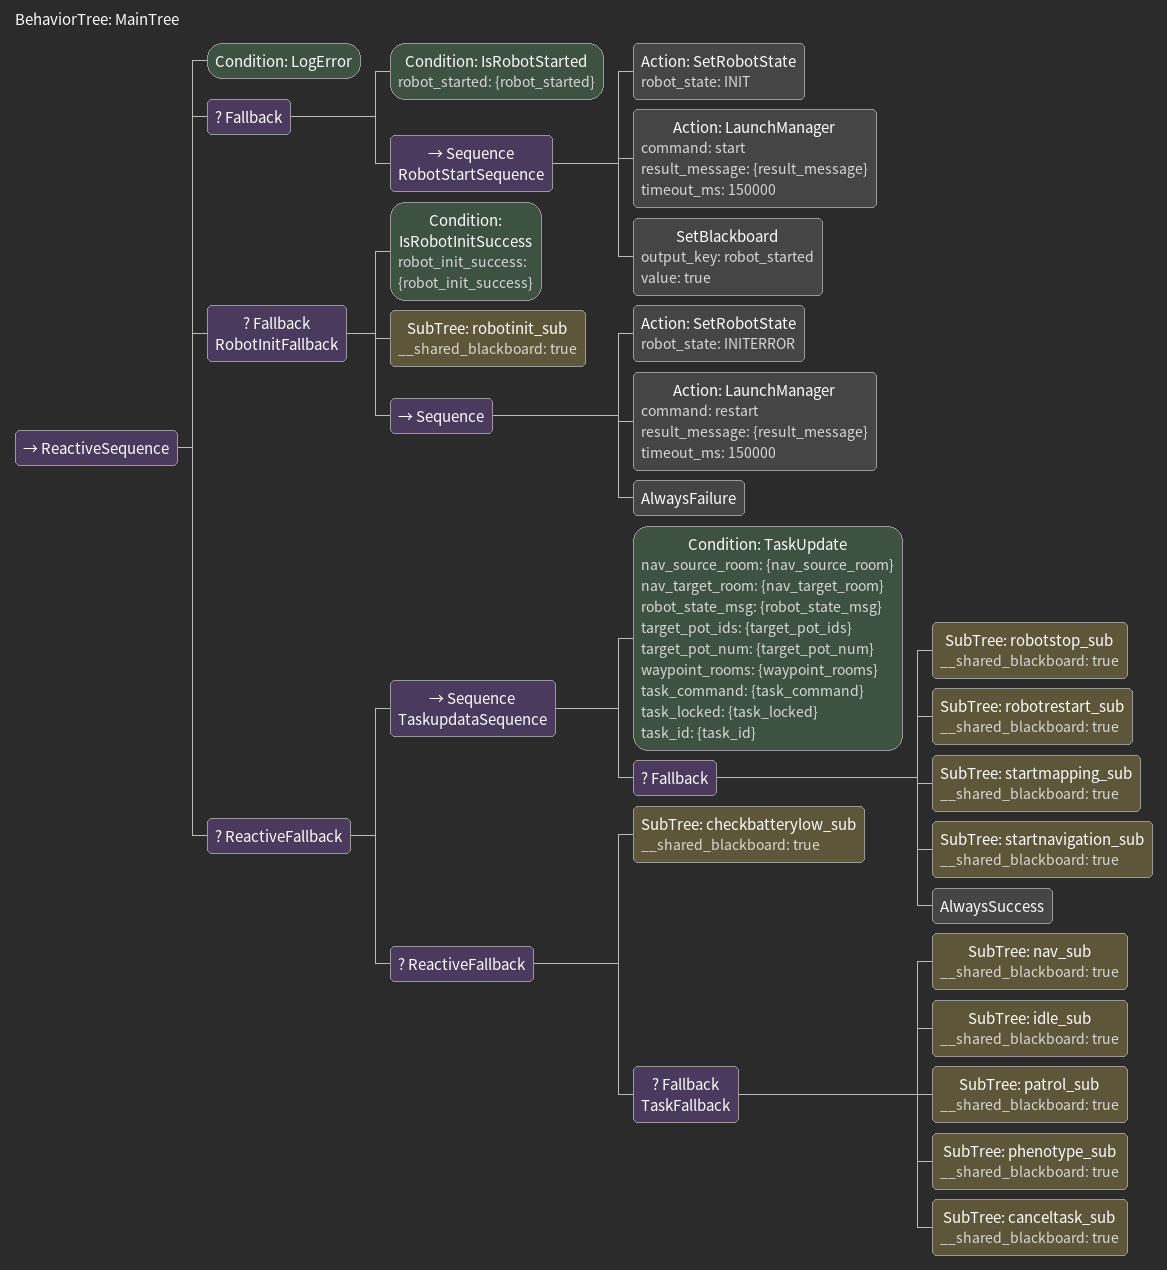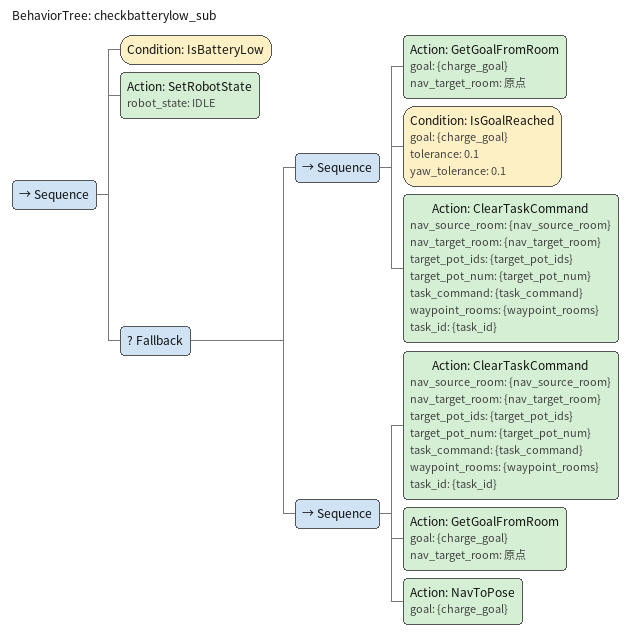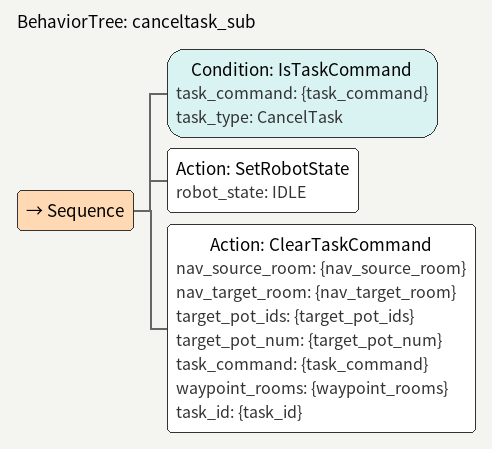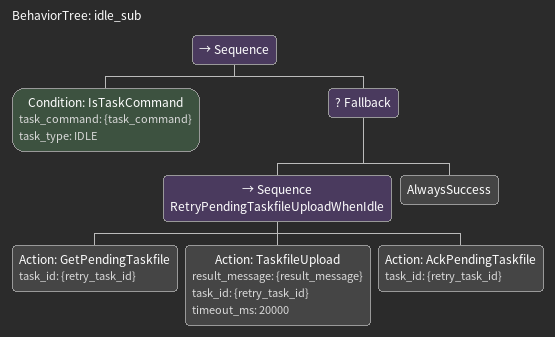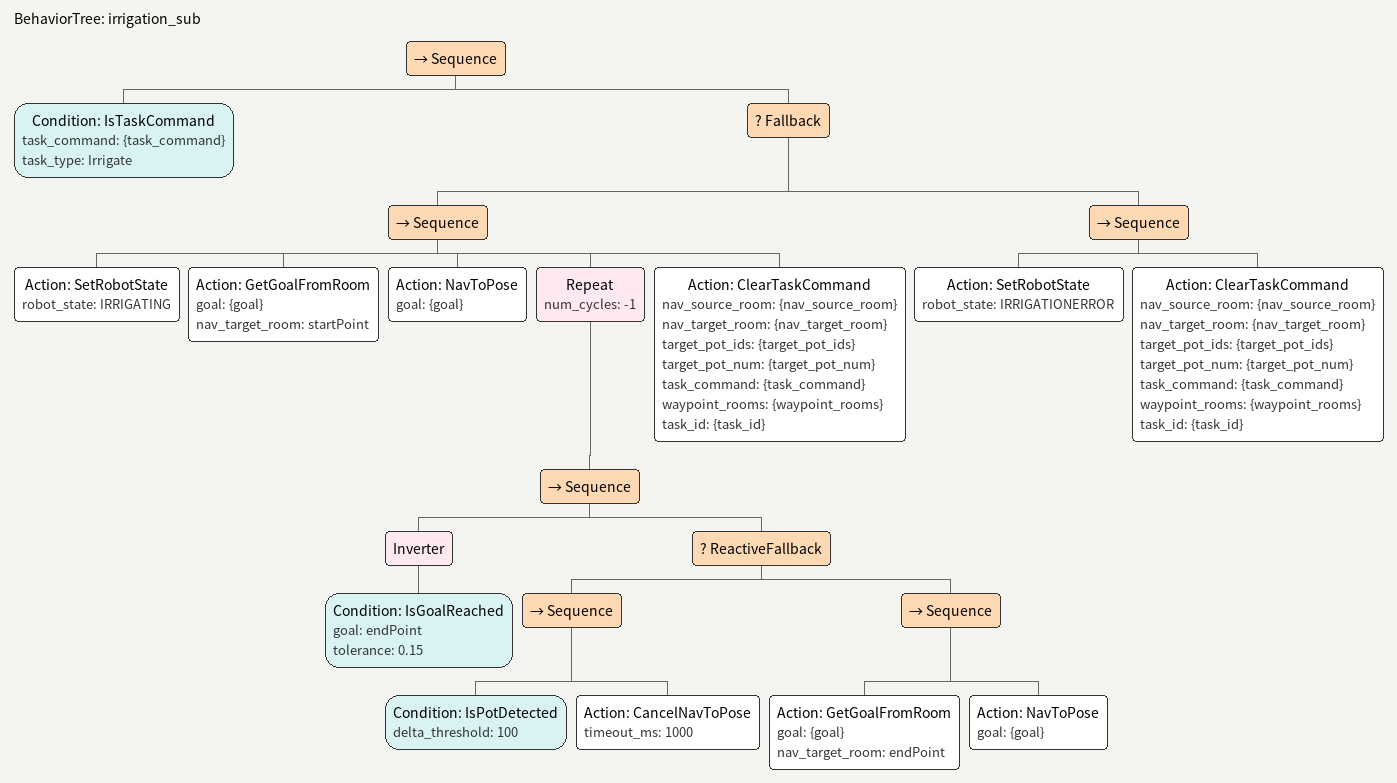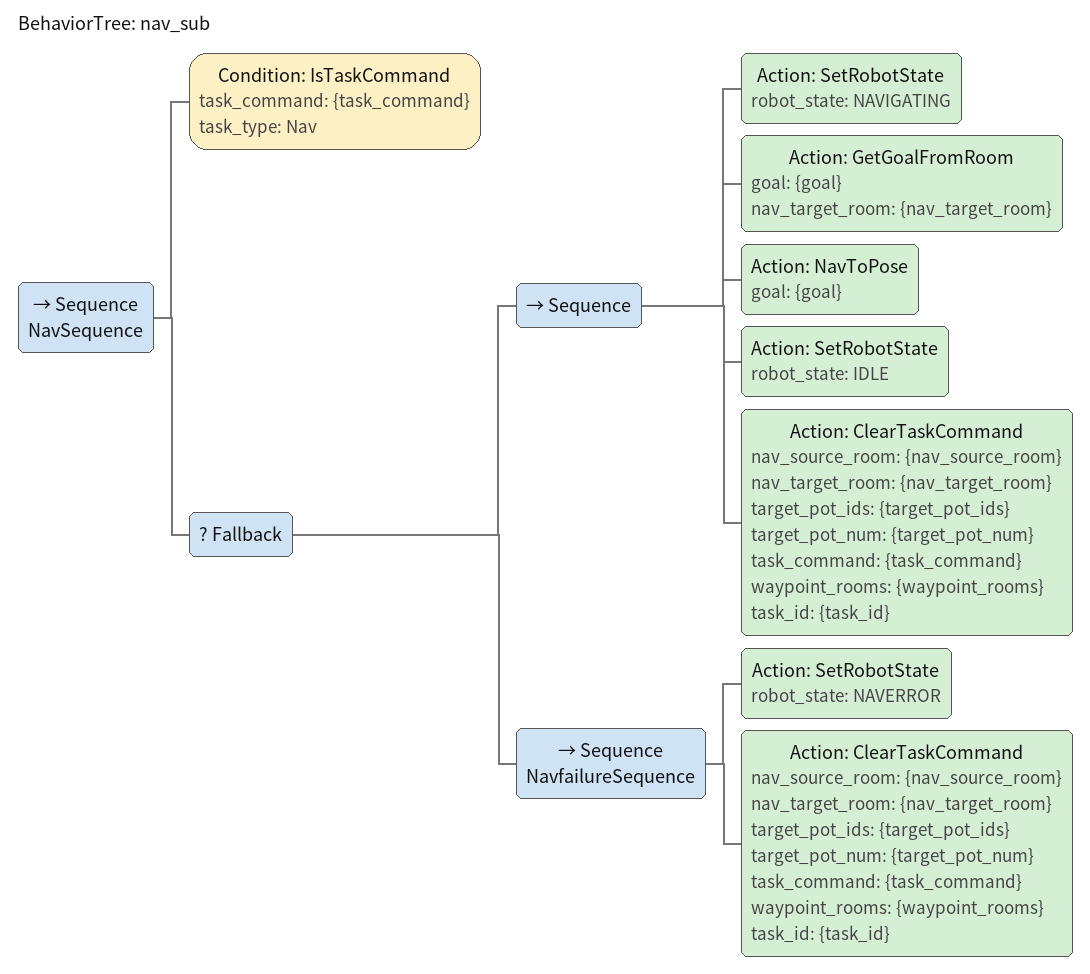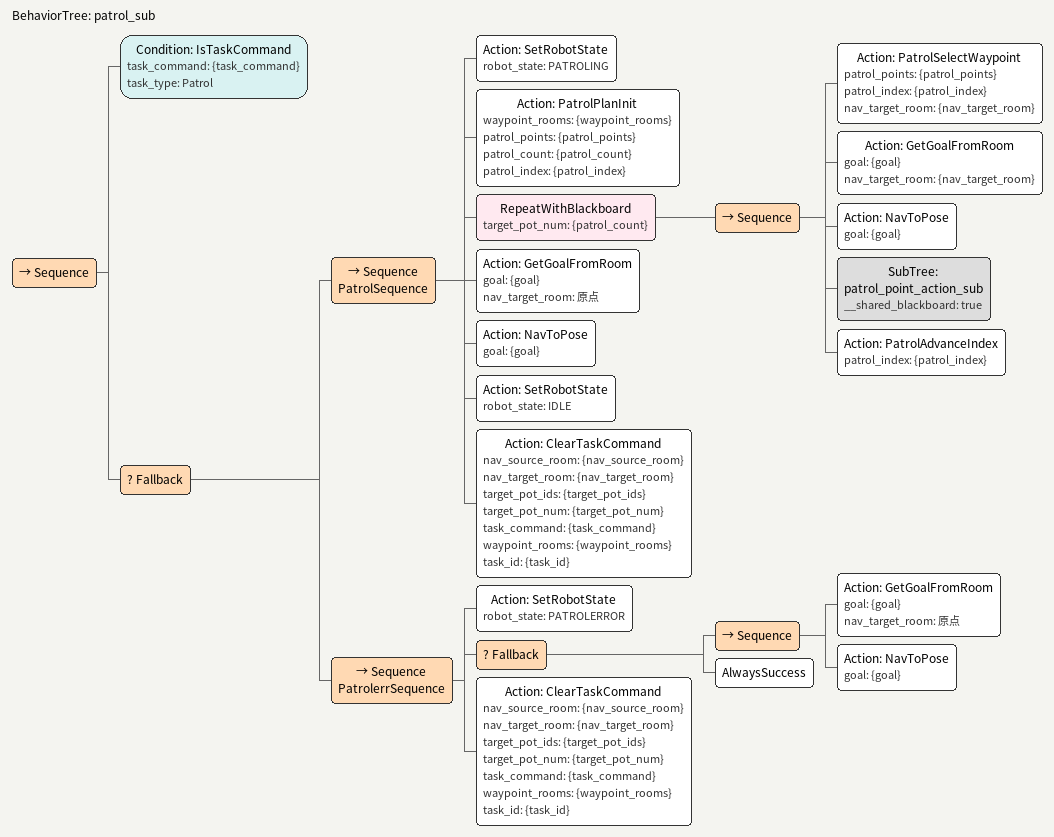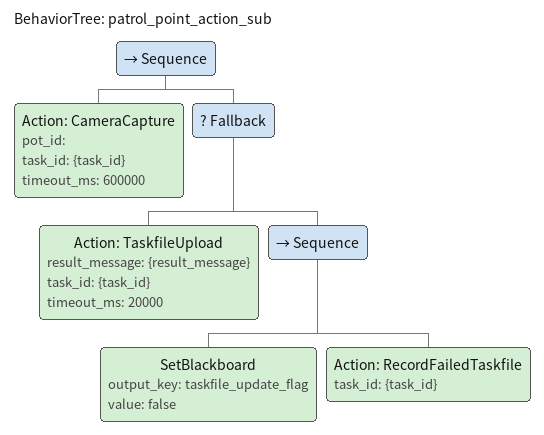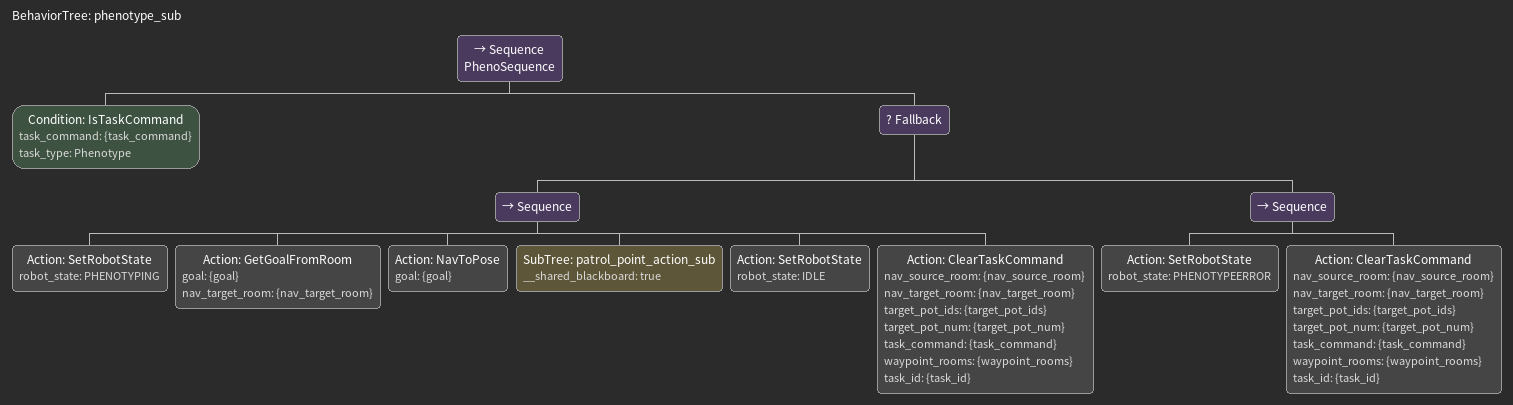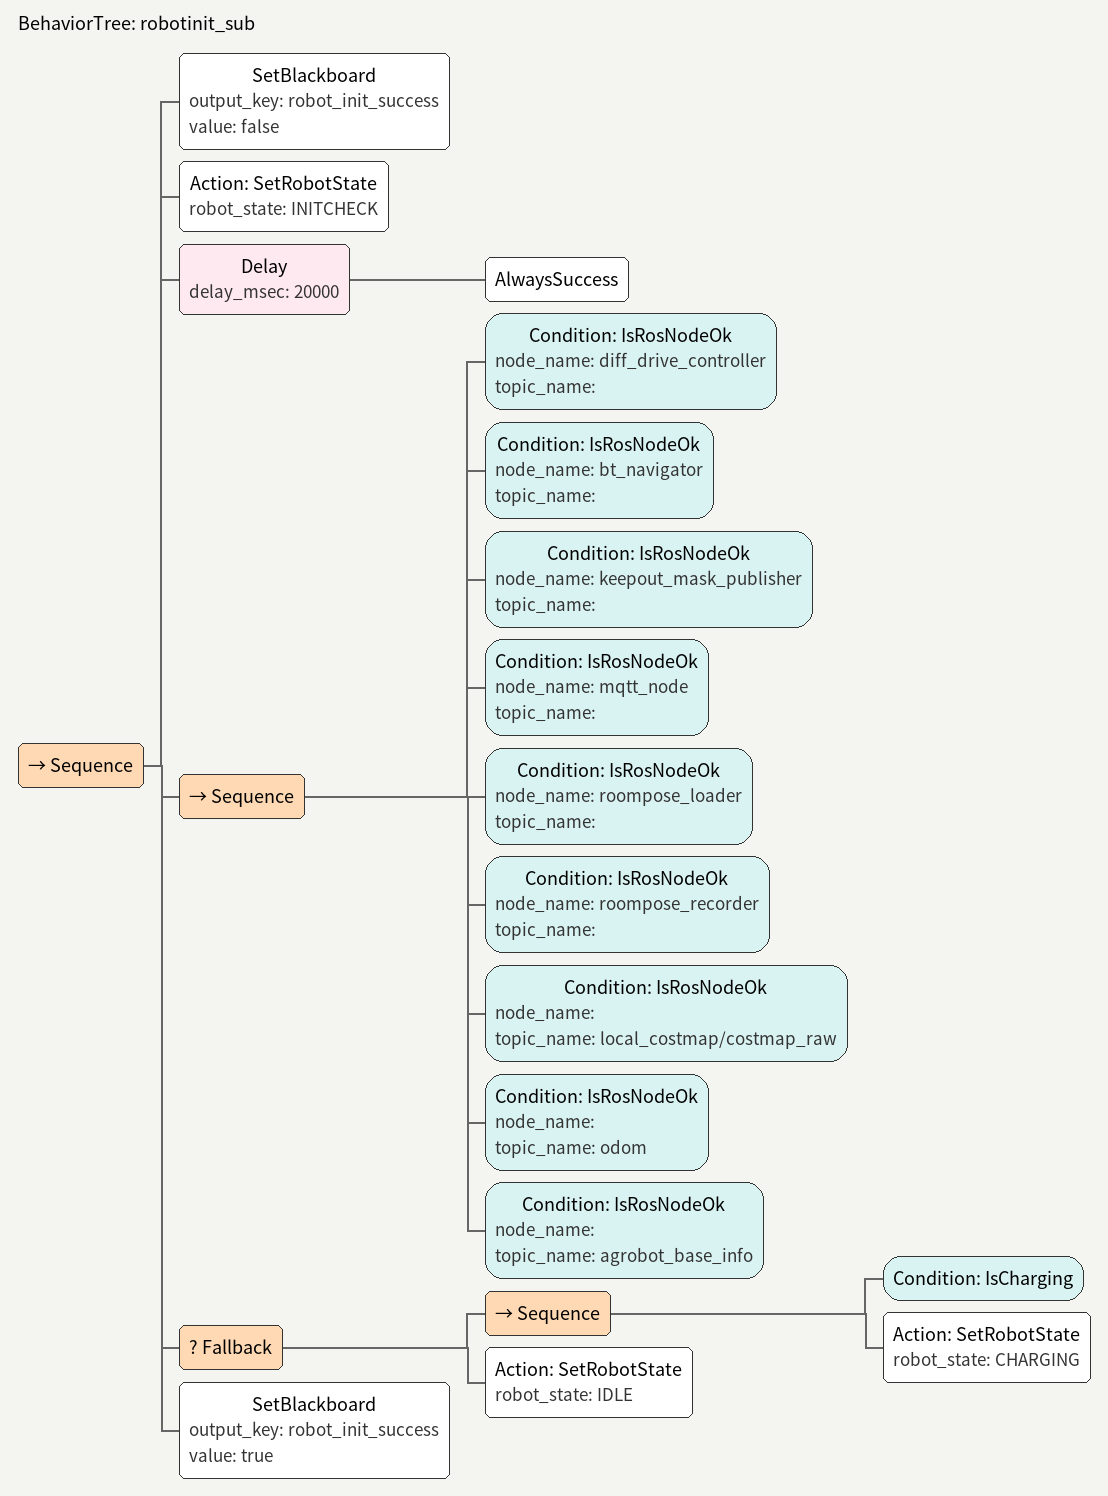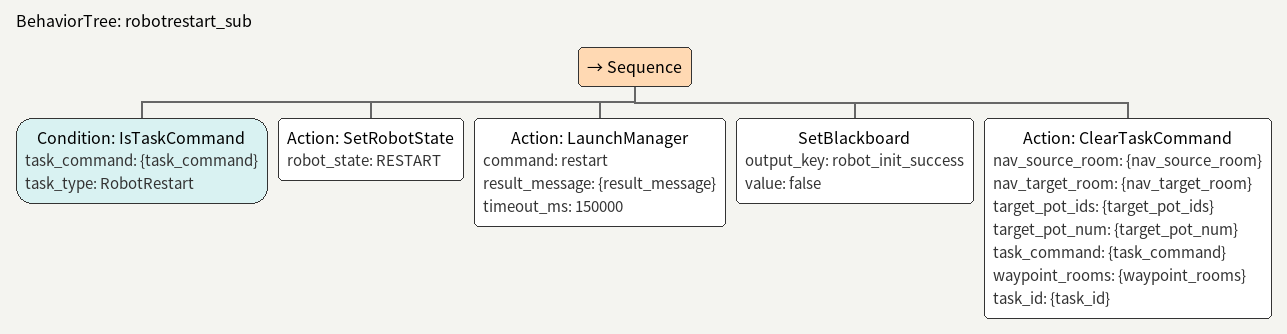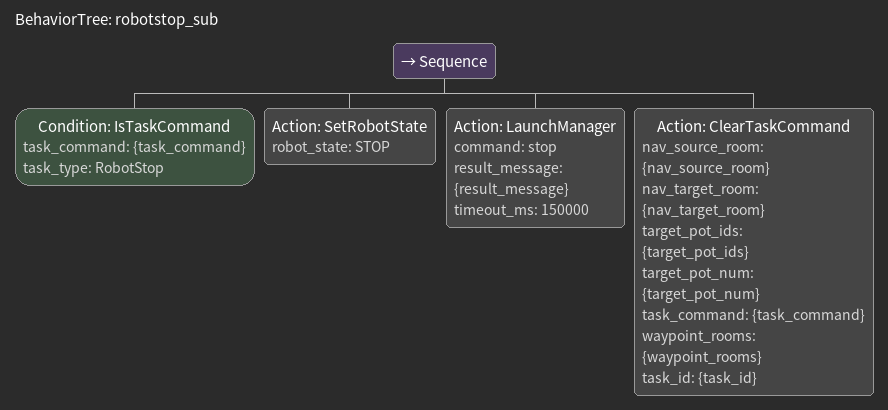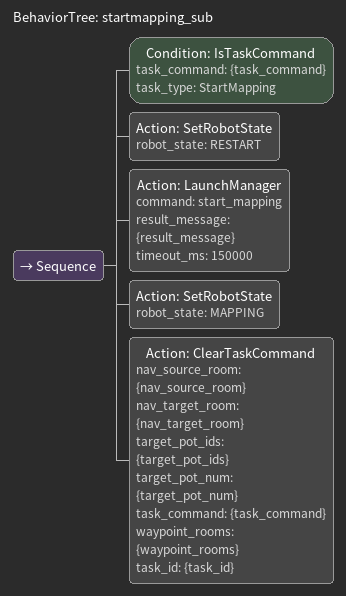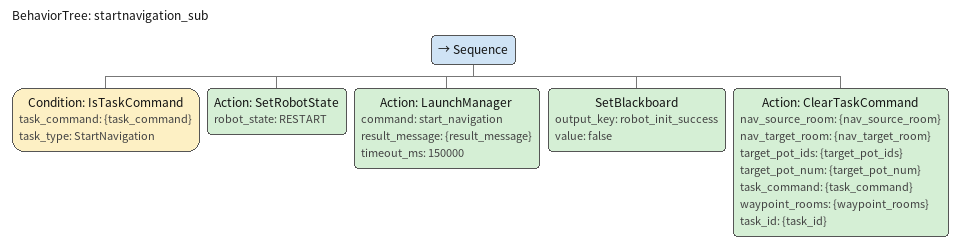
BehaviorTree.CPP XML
<?xml version="1.0"?>
<root main_tree_to_execute="MainTree">
    <BehaviorTree ID="MainTree">
        <ReactiveSequence>
            <Condition ID="LogError"/>
            <Fallback>
                <Condition ID="IsRobotStarted" robot_started="{robot_started}"/>
                <Sequence name="RobotStartSequence">
                    <Action ID="SetRobotState" robot_state="INIT"/>
                    <Action ID="LaunchManager" command="start" result_message="{result_message}" timeout_ms="150000"/>
                    <SetBlackboard output_key="robot_started" value="true"/>
                </Sequence>
            </Fallback>
            <Fallback name="RobotInitFallback">
                <Condition ID="IsRobotInitSuccess" robot_init_success="{robot_init_success}"/>
                <SubTree ID="robotinit_sub" __shared_blackboard="true"/>
                <Sequence>
                    <Action ID="SetRobotState" robot_state="INITERROR"/>
                    <Action ID="LaunchManager" command="restart" result_message="{result_message}" timeout_ms="150000"/>
                    <AlwaysFailure/>
                </Sequence>
            </Fallback>
            <ReactiveFallback>
                <Sequence name="TaskupdataSequence">
                    <Condition ID="TaskUpdate" nav_source_room="{nav_source_room}" nav_target_room="{nav_target_room}" robot_state_msg="{robot_state_msg}" target_pot_ids="{target_pot_ids}" target_pot_num="{target_pot_num}" waypoint_rooms="{waypoint_rooms}" task_command="{task_command}" task_locked="{task_locked}" task_id="{task_id}"/>
                    <Fallback>
                        <SubTree ID="robotstop_sub" __shared_blackboard="true"/>
                        <SubTree ID="robotrestart_sub" __shared_blackboard="true"/>
                        <SubTree ID="startmapping_sub" __shared_blackboard="true"/>
                        <SubTree ID="startnavigation_sub" __shared_blackboard="true"/>
                        <AlwaysSuccess/>
                    </Fallback>
                </Sequence>
                <ReactiveFallback>
                    <SubTree ID="checkbatterylow_sub" __shared_blackboard="true"/>
                    <Fallback name="TaskFallback">
                        <SubTree ID="nav_sub" __shared_blackboard="true"/>
                        <SubTree ID="idle_sub" __shared_blackboard="true"/>
                        <SubTree ID="patrol_sub" __shared_blackboard="true"/>
                        <SubTree ID="phenotype_sub" __shared_blackboard="true"/>
                        <SubTree ID="canceltask_sub" __shared_blackboard="true"/>
                    </Fallback>
                </ReactiveFallback>
            </ReactiveFallback>
        </ReactiveSequence>
    </BehaviorTree>
    <BehaviorTree ID="checkbatterylow_sub">
        <Sequence>
            <Condition ID="IsBatteryLow"/>
            <Action ID="SetRobotState" robot_state="IDLE"/>
            <Fallback>
                <Sequence>
                    <Action ID="GetGoalFromRoom" goal="{charge_goal}" nav_target_room="原点"/>
                    <Condition ID="IsGoalReached" goal="{charge_goal}" tolerance="0.1" yaw_tolerance="0.1"/>
                    <Action ID="ClearTaskCommand" nav_source_room="{nav_source_room}" nav_target_room="{nav_target_room}" target_pot_ids="{target_pot_ids}" target_pot_num="{target_pot_num}" task_command="{task_command}" waypoint_rooms="{waypoint_rooms}" task_id="{task_id}"/>
                </Sequence>
                <Sequence>
                    <Action ID="ClearTaskCommand" nav_source_room="{nav_source_room}" nav_target_room="{nav_target_room}" target_pot_ids="{target_pot_ids}" target_pot_num="{target_pot_num}" task_command="{task_command}" waypoint_rooms="{waypoint_rooms}" task_id="{task_id}"/>
                    <Action ID="GetGoalFromRoom" goal="{charge_goal}" nav_target_room="原点"/>
                    <Action ID="NavToPose" goal="{charge_goal}"/>
                </Sequence>
            </Fallback>
        </Sequence>
    </BehaviorTree>
    <BehaviorTree ID="canceltask_sub">
        <Sequence>
            <Condition ID="IsTaskCommand" task_command="{task_command}" task_type="CancelTask"/>
            <Action ID="SetRobotState" robot_state="IDLE"/>
            <Action ID="ClearTaskCommand" nav_source_room="{nav_source_room}" nav_target_room="{nav_target_room}" target_pot_ids="{target_pot_ids}" target_pot_num="{target_pot_num}" task_command="{task_command}" waypoint_rooms="{waypoint_rooms}" task_id="{task_id}"/>
        </Sequence>
    </BehaviorTree>
    <BehaviorTree ID="idle_sub">
        <Sequence>
            <Condition ID="IsTaskCommand" task_command="{task_command}" task_type="IDLE"/>
            <Fallback>
                <Sequence name="RetryPendingTaskfileUploadWhenIdle">
                    <Action ID="GetPendingTaskfile" task_id="{retry_task_id}"/>
                    <Action ID="TaskfileUpload" result_message="{result_message}" task_id="{retry_task_id}" timeout_ms="20000"/>
                    <Action ID="AckPendingTaskfile" task_id="{retry_task_id}"/>
                </Sequence>
                <AlwaysSuccess/>
            </Fallback>
        </Sequence>
    </BehaviorTree>
    <BehaviorTree ID="irrigation_sub">
        <Sequence>
            <Condition ID="IsTaskCommand" task_command="{task_command}" task_type="Irrigate"/>
            <Fallback>
                <Sequence>
                    <Action ID="SetRobotState" robot_state="IRRIGATING"/>
                    <Action ID="GetGoalFromRoom" goal="{goal}" nav_target_room="startPoint"/>
                    <Action ID="NavToPose" goal="{goal}"/>
                    <Repeat num_cycles="-1">
                        <Sequence>
                            <Inverter>
                                <Condition ID="IsGoalReached" goal="endPoint" tolerance="0.15"/>
                            </Inverter>
                            <ReactiveFallback>
                                <Sequence>
                                    <Condition ID="IsPotDetected" delta_threshold="100"/>
                                    <Action ID="CancelNavToPose" timeout_ms="1000"/>
                                </Sequence>
                                <Sequence>
                                    <Action ID="GetGoalFromRoom" goal="{goal}" nav_target_room="endPoint"/>
                                    <Action ID="NavToPose" goal="{goal}"/>
                                </Sequence>
                            </ReactiveFallback>
                        </Sequence>
                    </Repeat>
                    <Action ID="ClearTaskCommand" nav_source_room="{nav_source_room}" nav_target_room="{nav_target_room}" target_pot_ids="{target_pot_ids}" target_pot_num="{target_pot_num}" task_command="{task_command}" waypoint_rooms="{waypoint_rooms}" task_id="{task_id}"/>
                </Sequence>
                <Sequence>
                    <Action ID="SetRobotState" robot_state="IRRIGATIONERROR"/>
                    <Action ID="ClearTaskCommand" nav_source_room="{nav_source_room}" nav_target_room="{nav_target_room}" target_pot_ids="{target_pot_ids}" target_pot_num="{target_pot_num}" task_command="{task_command}" waypoint_rooms="{waypoint_rooms}" task_id="{task_id}"/>
                </Sequence>
            </Fallback>
        </Sequence>
    </BehaviorTree>
    <BehaviorTree ID="nav_sub">
        <Sequence name="NavSequence">
            <Condition ID="IsTaskCommand" task_command="{task_command}" task_type="Nav"/>
            <Fallback>
                <Sequence>
                    <Action ID="SetRobotState" robot_state="NAVIGATING"/>
                    <Action ID="GetGoalFromRoom" goal="{goal}" nav_target_room="{nav_target_room}"/>
                    <Action ID="NavToPose" goal="{goal}"/>
                    <Action ID="SetRobotState" robot_state="IDLE"/>
                    <Action ID="ClearTaskCommand" nav_source_room="{nav_source_room}" nav_target_room="{nav_target_room}" target_pot_ids="{target_pot_ids}" target_pot_num="{target_pot_num}" task_command="{task_command}" waypoint_rooms="{waypoint_rooms}" task_id="{task_id}"/>
                </Sequence>
                <Sequence name="NavfailureSequence">
                    <Action ID="SetRobotState" robot_state="NAVERROR"/>
                    <Action ID="ClearTaskCommand" nav_source_room="{nav_source_room}" nav_target_room="{nav_target_room}" target_pot_ids="{target_pot_ids}" target_pot_num="{target_pot_num}" task_command="{task_command}" waypoint_rooms="{waypoint_rooms}" task_id="{task_id}"/>
                </Sequence>
            </Fallback>
        </Sequence>
    </BehaviorTree>
    <BehaviorTree ID="patrol_sub">
        <Sequence>
            <Condition ID="IsTaskCommand" task_command="{task_command}" task_type="Patrol"/>
            <Fallback>
                <Sequence name="PatrolSequence">
                    <Action ID="SetRobotState" robot_state="PATROLING"/>
                    <Action ID="PatrolPlanInit" waypoint_rooms="{waypoint_rooms}" patrol_points="{patrol_points}" patrol_count="{patrol_count}" patrol_index="{patrol_index}"/>
                    <RepeatWithBlackboard target_pot_num="{patrol_count}">
                        <Sequence>
                            <Action ID="PatrolSelectWaypoint" patrol_points="{patrol_points}" patrol_index="{patrol_index}" nav_target_room="{nav_target_room}"/>
                            <Action ID="GetGoalFromRoom" goal="{goal}" nav_target_room="{nav_target_room}"/>
                            <Action ID="NavToPose" goal="{goal}"/>
                            <SubTree ID="patrol_point_action_sub" __shared_blackboard="true"/>
                            <Action ID="PatrolAdvanceIndex" patrol_index="{patrol_index}"/>
                        </Sequence>
                    </RepeatWithBlackboard>
                    <Action ID="GetGoalFromRoom" goal="{goal}" nav_target_room="原点"/>
                    <Action ID="NavToPose" goal="{goal}"/>
                    <Action ID="SetRobotState" robot_state="IDLE"/>
                    <Action ID="ClearTaskCommand" nav_source_room="{nav_source_room}" nav_target_room="{nav_target_room}" target_pot_ids="{target_pot_ids}" target_pot_num="{target_pot_num}" task_command="{task_command}" waypoint_rooms="{waypoint_rooms}" task_id="{task_id}"/>
                </Sequence>
                <Sequence name="PatrolerrSequence">
                    <Action ID="SetRobotState" robot_state="PATROLERROR"/>
                    <Fallback>
                        <Sequence>
                            <Action ID="GetGoalFromRoom" goal="{goal}" nav_target_room="原点"/>
                            <Action ID="NavToPose" goal="{goal}"/>
                        </Sequence>
                        <AlwaysSuccess/>
                    </Fallback>
                    <Action ID="ClearTaskCommand" nav_source_room="{nav_source_room}" nav_target_room="{nav_target_room}" target_pot_ids="{target_pot_ids}" target_pot_num="{target_pot_num}" task_command="{task_command}" waypoint_rooms="{waypoint_rooms}" task_id="{task_id}"/>
                </Sequence>
            </Fallback>
        </Sequence>
    </BehaviorTree>
    <BehaviorTree ID="patrol_point_action_sub">
        <Sequence>
            <Action ID="CameraCapture" pot_id="" task_id="{task_id}" timeout_ms="600000"/>
            <Fallback>
                <Action ID="TaskfileUpload" result_message="{result_message}" task_id="{task_id}" timeout_ms="20000"/>
                <Sequence>
                    <SetBlackboard output_key="taskfile_update_flag" value="false"/>
                    <Action ID="RecordFailedTaskfile" task_id="{task_id}"/>
                </Sequence>
            </Fallback>
        </Sequence>
    </BehaviorTree>
    <BehaviorTree ID="phenotype_sub">
        <Sequence name="PhenoSequence">
            <Condition ID="IsTaskCommand" task_command="{task_command}" task_type="Phenotype"/>
            <Fallback>
                <Sequence>
                    <Action ID="SetRobotState" robot_state="PHENOTYPING"/>
                    <Action ID="GetGoalFromRoom" goal="{goal}" nav_target_room="{nav_target_room}"/>
                    <Action ID="NavToPose" goal="{goal}"/>
                    <SubTree ID="patrol_point_action_sub" __shared_blackboard="true"/>
                    <Action ID="SetRobotState" robot_state="IDLE"/>
                    <Action ID="ClearTaskCommand" nav_source_room="{nav_source_room}" nav_target_room="{nav_target_room}" target_pot_ids="{target_pot_ids}" target_pot_num="{target_pot_num}" task_command="{task_command}" waypoint_rooms="{waypoint_rooms}" task_id="{task_id}"/>
                </Sequence>
                <Sequence>
                    <Action ID="SetRobotState" robot_state="PHENOTYPEERROR"/>
                    <Action ID="ClearTaskCommand" nav_source_room="{nav_source_room}" nav_target_room="{nav_target_room}" target_pot_ids="{target_pot_ids}" target_pot_num="{target_pot_num}" task_command="{task_command}" waypoint_rooms="{waypoint_rooms}" task_id="{task_id}"/>
                </Sequence>
            </Fallback>
        </Sequence>
    </BehaviorTree>
    <BehaviorTree ID="robotinit_sub">
        <Sequence>
            <SetBlackboard output_key="robot_init_success" value="false"/>
            <Action ID="SetRobotState" robot_state="INITCHECK"/>
            <Delay delay_msec="20000">
                <AlwaysSuccess/>
            </Delay>
            <Sequence>
                <Condition ID="IsRosNodeOk" node_name="diff_drive_controller" topic_name=""/>
                <Condition ID="IsRosNodeOk" node_name="bt_navigator" topic_name=""/>
                <Condition ID="IsRosNodeOk" node_name="keepout_mask_publisher" topic_name=""/>
                <Condition ID="IsRosNodeOk" node_name="mqtt_node" topic_name=""/>
                <Condition ID="IsRosNodeOk" node_name="roompose_loader" topic_name=""/>
                <Condition ID="IsRosNodeOk" node_name="roompose_recorder" topic_name=""/>
                <Condition ID="IsRosNodeOk" node_name="" topic_name="local_costmap/costmap_raw"/>
                <Condition ID="IsRosNodeOk" node_name="" topic_name="odom"/>
                <Condition ID="IsRosNodeOk" node_name="" topic_name="agrobot_base_info"/>
            </Sequence>
            <Fallback>
                <Sequence>
                    <Condition ID="IsCharging"/>
                    <Action ID="SetRobotState" robot_state="CHARGING"/>
                </Sequence>
                <Action ID="SetRobotState" robot_state="IDLE"/>
            </Fallback>
            <SetBlackboard output_key="robot_init_success" value="true"/>
        </Sequence>
    </BehaviorTree>
    <BehaviorTree ID="robotrestart_sub">
        <Sequence>
            <Condition ID="IsTaskCommand" task_command="{task_command}" task_type="RobotRestart"/>
            <Action ID="SetRobotState" robot_state="RESTART"/>
            <Action ID="LaunchManager" command="restart" result_message="{result_message}" timeout_ms="150000"/>
            <SetBlackboard output_key="robot_init_success" value="false"/>
            <Action ID="ClearTaskCommand" nav_source_room="{nav_source_room}" nav_target_room="{nav_target_room}" target_pot_ids="{target_pot_ids}" target_pot_num="{target_pot_num}" task_command="{task_command}" waypoint_rooms="{waypoint_rooms}" task_id="{task_id}"/>
        </Sequence>
    </BehaviorTree>
    <BehaviorTree ID="robotstop_sub">
        <Sequence>
            <Condition ID="IsTaskCommand" task_command="{task_command}" task_type="RobotStop"/>
            <Action ID="SetRobotState" robot_state="STOP"/>
            <Action ID="LaunchManager" command="stop" result_message="{result_message}" timeout_ms="150000"/>
            <Action ID="ClearTaskCommand" nav_source_room="{nav_source_room}" nav_target_room="{nav_target_room}" target_pot_ids="{target_pot_ids}" target_pot_num="{target_pot_num}" task_command="{task_command}" waypoint_rooms="{waypoint_rooms}" task_id="{task_id}"/>
        </Sequence>
    </BehaviorTree>
    <BehaviorTree ID="startmapping_sub">
        <Sequence>
            <Condition ID="IsTaskCommand" task_command="{task_command}" task_type="StartMapping"/>
            <Action ID="SetRobotState" robot_state="RESTART"/>
            <Action ID="LaunchManager" command="start_mapping" result_message="{result_message}" timeout_ms="150000"/>
            <Action ID="SetRobotState" robot_state="MAPPING"/>
            <Action ID="ClearTaskCommand" nav_source_room="{nav_source_room}" nav_target_room="{nav_target_room}" target_pot_ids="{target_pot_ids}" target_pot_num="{target_pot_num}" task_command="{task_command}" waypoint_rooms="{waypoint_rooms}" task_id="{task_id}"/>
        </Sequence>
    </BehaviorTree>
    <BehaviorTree ID="startnavigation_sub">
        <Sequence>
            <Condition ID="IsTaskCommand" task_command="{task_command}" task_type="StartNavigation"/>
            <Action ID="SetRobotState" robot_state="RESTART"/>
            <Action ID="LaunchManager" command="start_navigation" result_message="{result_message}" timeout_ms="150000"/>
            <SetBlackboard output_key="robot_init_success" value="false"/>
            <Action ID="ClearTaskCommand" nav_source_room="{nav_source_room}" nav_target_room="{nav_target_room}" target_pot_ids="{target_pot_ids}" target_pot_num="{target_pot_num}" task_command="{task_command}" waypoint_rooms="{waypoint_rooms}" task_id="{task_id}"/>
        </Sequence>
    </BehaviorTree>
</root>
